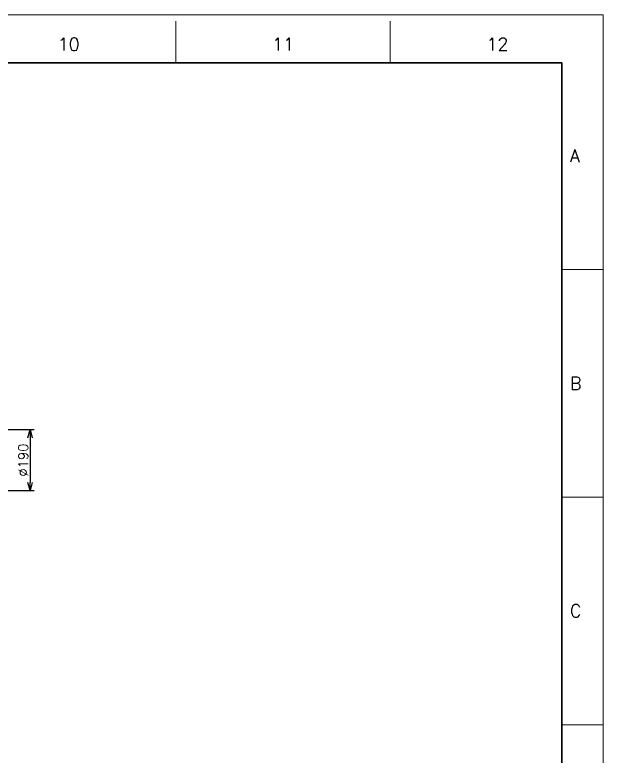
# Model space of a CAD drawing. Header units: millimetres. Extents: x 0 to 38884, y -3675 to 8056.
# Drawn here: x 6445 to 8282, y 3516 to 5829 of the extents above; entities that cross this region are included whole.
import ezdxf
from ezdxf.enums import TextEntityAlignment as Align

# ---------------------------------------------------------------- set-up
doc = ezdxf.new("R2010")
doc.units = ezdxf.units.MM
doc.header["$LTSCALE"] = 2.4
doc.header["$PDMODE"] = 99
doc.header["$PDSIZE"] = 1
doc.layers.add('08_DIM', color=3, linetype='Continuous', lineweight=13)
doc.layers.add('90_FRAME', color=5, linetype='Continuous', lineweight=35)
doc.layers.add('91_BLANK', color=5, linetype='Continuous', lineweight=0, plot=False)
doc.styles.add('KSS_TXT', font='txt.shx', dxfattribs={"bigfont": 'extfont2.shx'})
doc.dimstyles.new('KSS_DIM', dxfattribs={"dimscale": 2, "dimtxt": 3, "dimasz": 2.5, "dimexe": 1.25, "dimexo": 0.625, "dimtad": 1, "dimdsep": 46, "dimtxsty": 'KSS_TXT', "dimblk": 'OPEN30', "dimcen": 0, "dimazin": 2, "dimtfac": 0.75, "dimtmove": 0, "dimatfit": 3, "dimldrblk": 'OPEN30', "dimfxl": 1.25, "dimtolj": 1, "dimarcsym": 0})

# ---------------------------------------------------------------- blocks, each defined once
blk = doc.blocks.new('_Open30')
at = {"color": 0, "linetype": 'ByBlock', "lineweight": -2}
for p, q in [((-1, 0.268), (0, 0)), ((0, 0), (-1, -0.268)), ((0, 0), (-1, 0))]:
    blk.add_line(p, q, dxfattribs=at)
blk = doc.blocks.new('*D242')
at = {"layer": '08_DIM', "color": 0, "lineweight": -2, "transparency": 16777216}
for p, q in [((6231.6, 4534.8), (6504.9, 4534.8)), ((6492.4, 4509.8), (6492.4, 4369.8)), ((6231.6, 4344.8), (6504.9, 4344.8))]:
    blk.add_line(p, q, dxfattribs=at)
at = {"layer": 'Defpoints', "color": 0, "transparency": 16777216}
for p in [(6225.3, 4534.8), (6225.3, 4344.8), (6492.4, 4344.8)]:
    blk.add_point(p, dxfattribs=at)
at = {"layer": '08_DIM', "color": 0, "lineweight": -2, "transparency": 16777216, "xscale": 25, "yscale": 25, "zscale": 25}
for p, rotation in [((6492.4, 4534.8), 90), ((6492.4, 4344.8), 270)]:
    blk.add_blockref('_Open30', p, dxfattribs=dict(at, rotation=rotation))
at = {"layer": '08_DIM', "color": 0, "transparency": 16777216, "insert": (6471.2, 4439.8), "char_height": 30, "attachment_point": 5, "rotation": 90, "style": 'KSS_TXT'}
blk.add_mtext('\\A1;%%C190', dxfattribs=at)

msp = doc.modelspace()

# ---------------------------------------------------------------- linework, layer by layer
at = {"layer": '90_FRAME', "color": 4, "lineweight": 13}
for p, q in [((6947.7604, 5679.5787), (6947.7604, 5809.198)), ((7617.0944, 5679.5787), (7617.0944, 5809.198)), ((8282.0086, 5034.2258), (8152.3893, 5034.2258)), ((8282.0086, 4324.2536), (8152.3893, 4324.2536)), ((8282.0086, 3614.2814), (8152.3893, 3614.2814))]:
    msp.add_line(p, q, dxfattribs=at)
at = {"layer": '90_FRAME'}
msp.add_lwpolyline([(388.459, 129.0398), (8152.3893, 129.0398), (8152.3893, 5679.5787), (388.459, 5679.5787)], close=True, dxfattribs=at)
at = {"layer": '91_BLANK'}
msp.add_lwpolyline([(0, 0), (8282.0086, 0), (8282.0086, 5829.198), (0, 5829.198)], close=True, dxfattribs=at)

# ---------------------------------------------------------------- texts
at = {"layer": '90_FRAME', "color": 0, "lineweight": 13, "style": 'KSS_TXT'}
for s, p in [('10', (6613.0933, 5705.3957)), ('11', (7282.4274, 5705.3957)), ('12', (7951.7614, 5705.3957))]:
    msp.add_text(s, height=40, dxfattribs=at).set_placement(p, align=Align.BOTTOM_CENTER)
for s, p in [('A', (8178.1569, 5389.2119)), ('B', (8178.1569, 4679.2397)), ('C', (8178.1569, 3969.2675))]:
    msp.add_text(s, height=40, dxfattribs=at).set_placement(p, align=Align.MIDDLE_LEFT)

# ---------------------------------------------------------------- dimensions: what is measured, and where the dimension line sits
at = {"layer": '08_DIM'}
dim = msp.add_linear_dim(base=(6492.4084, 4344.8066), p1=(6225.3009, 4534.8066), p2=(6225.3009, 4344.8066), angle=90, text='%%C<>', dimstyle='KSS_DIM', override={"dimscale": 10, "dimarcsym": 1}, dxfattribs=at)
dim.commit()
dim.dimension.update_dxf_attribs({"geometry": '*D242', "text_midpoint": (6471.1584, 4439.8066)})

doc.saveas('drawing.dxf')
